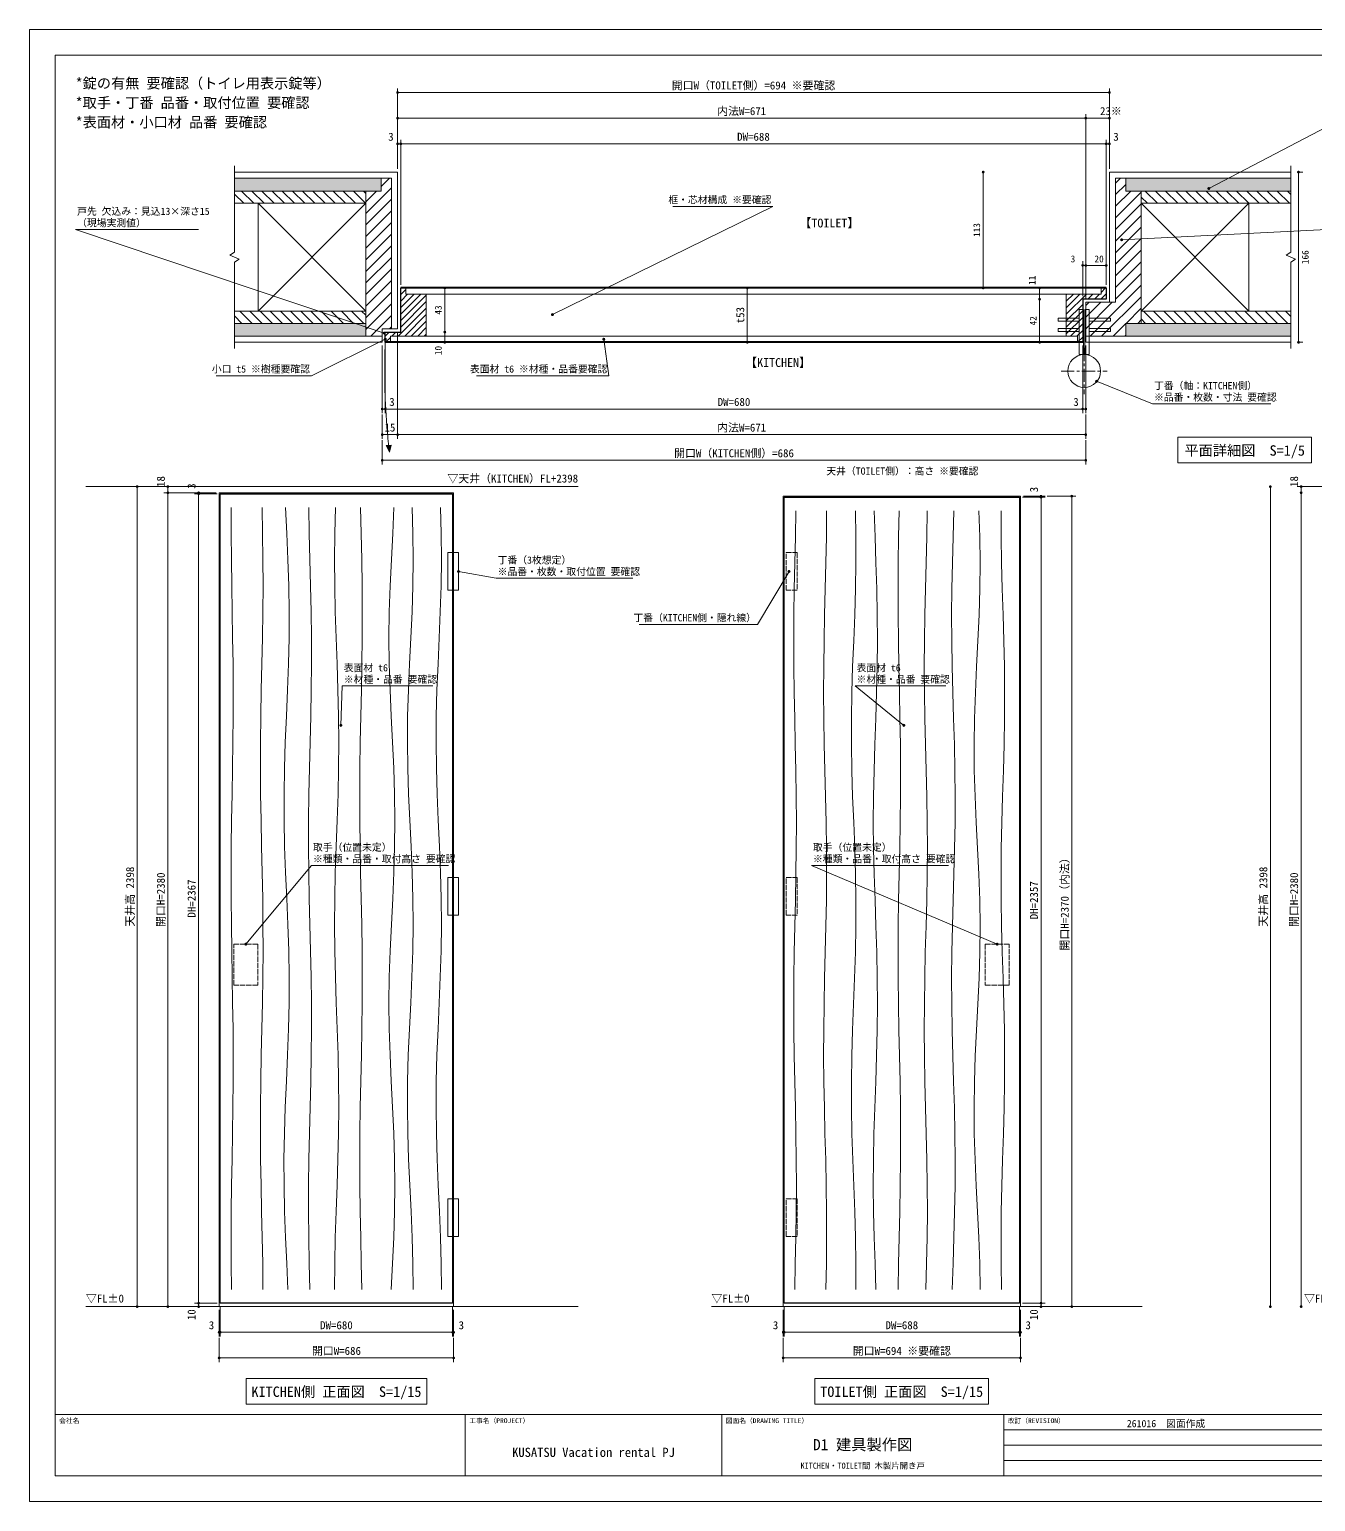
# Model space of a CAD drawing. Header units: millimetres. Extents: x 5 to 415, y 5 to 292.
# Drawn here: x 5 to 255.8, y 5 to 292 of the extents above; entities that cross this region are included whole.
import ezdxf
from ezdxf.enums import TextEntityAlignment as Align

# ---------------------------------------------------------------- set-up
doc = ezdxf.new("R2010")
doc.units = ezdxf.units.MM
doc.linetypes.add('CENTER', pattern=[5.08, 3.175, -0.635, 0.635, -0.635])
doc.linetypes.add('DASHED', pattern=[1.524, 1.27, -0.254])
for name, color, linetype in [('ハッチ', 8, 'Continuous'), ('図名', 7, 'Continuous'), ('図枠', 7, 'Continuous'), ('外形線', 7, 'Continuous'), ('寸法', 7, 'Continuous'), ('文字', 7, 'Continuous'), ('木目', 8, 'Continuous'), ('注記', 7, 'Continuous'), ('細線', 7, 'Continuous'), ('金物', 5, 'Continuous')]:
    doc.layers.add(name, color=color, linetype=linetype)
doc.styles.add('JP', font='msgothic.ttc')

msp = doc.modelspace()

# ---------------------------------------------------------------- hatches: boundary and pattern name
at = {"layer": 'ハッチ', "true_color": 0xe6e6e6}
for points in [[(73.6, 260.5), (45, 260.5), (45, 263), (73.6, 263)], [(251, 260.5), (218.8, 260.5), (218.8, 263), (251, 263)], [(70.6, 232.2), (45, 232.2), (45, 234.7), (70.6, 234.7)], [(251, 232.2), (218.8, 232.2), (218.8, 234.7), (251, 234.7)]]:
    msp.add_hatch(color=7, dxfattribs=at).paths.add_polyline_path(points)
at = {"layer": 'ハッチ', "true_color": 0x969696}
h = msp.add_hatch(dxfattribs=at)
h.set_pattern_fill('ANSI31', scale=0.503937)
h.paths.add_polyline_path([(70.6, 260.5), (70.6, 232.2), (73.8, 232.2), (73.8, 233.6), (75.6, 233.6), (75.6, 263), (73.6, 263), (73.6, 260.5)])
h = msp.add_hatch(dxfattribs=at)
h.set_pattern_fill('ANSI31', scale=0.503937)
h.paths.add_polyline_path([(221.8, 234.7), (218.8, 234.7), (218.8, 232.2), (211, 232.2), (211, 238.8), (216.8, 238.8), (216.8, 263), (218.8, 263), (218.8, 260.5), (221.8, 260.5)])
h = msp.add_hatch(dxfattribs=at)
h.set_pattern_fill('ANSI31', scale=0.440945, angle=-90)
h.paths.add_polyline_path([(70.6, 258.1), (45, 258.1), (45, 260.5), (70.6, 260.5)])
h = msp.add_hatch(dxfattribs=at)
h.set_pattern_fill('ANSI31', scale=0.440945, angle=-90)
h.paths.add_polyline_path([(251, 258.1), (221.8, 258.1), (221.8, 260.5), (251, 260.5)])
at = {"layer": 'ハッチ', "true_color": 0x000000}
h = msp.add_hatch(dxfattribs=at)
h.set_pattern_fill('ANSI31', scale=0.283465)
h.paths.add_polyline_path([(82.4, 232.2), (75.4, 232.2), (75.4, 231), (74.4, 231), (74.4, 233), (77.4, 233), (77.4, 241.6), (78.4, 241.6), (78.4, 240.4), (82.4, 240.4)])
h = msp.add_hatch(dxfattribs=at)
h.set_pattern_fill('ANSI31', scale=0.283465)
h.paths.add_polyline_path([(210.4, 239.4), (210.4, 231), (209.4, 231), (209.4, 232.2), (207.2, 232.2), (207.2, 240.4), (214, 240.4), (214, 241.6), (215, 241.6), (215, 239.4)])
at = {"layer": 'ハッチ', "true_color": 0x969696}
h = msp.add_hatch(dxfattribs=at)
h.set_pattern_fill('ANSI31', scale=0.440945, angle=-90)
h.paths.add_polyline_path([(70.6, 234.7), (45, 234.7), (45, 237.1), (70.6, 237.1)])
h = msp.add_hatch(dxfattribs=at)
h.set_pattern_fill('ANSI31', scale=0.440945, angle=-90)
h.paths.add_polyline_path([(251, 234.7), (221.8, 234.7), (221.8, 237.1), (251, 237.1)])
at = {"layer": 'ハッチ'}
msp.add_hatch(color=7, dxfattribs=at).paths.add_polyline_path([(75.2, 209.61), (74.58, 210.86), (75.53, 210.97)])
at = {"layer": '寸法'}
h = msp.add_hatch(color=7, dxfattribs=at)
edge = h.paths.add_edge_path()
edge.add_arc((76.8, 279.7), 0.28, 0, 360)
h = msp.add_hatch(color=7, dxfattribs=at)
edge = h.paths.add_edge_path()
edge.add_arc((215.6, 279.7), 0.28, 0, 360)
h = msp.add_hatch(color=7, dxfattribs=at)
edge = h.paths.add_edge_path()
edge.add_arc((76.8, 274.7), 0.28, 0, 360)
h = msp.add_hatch(color=7, dxfattribs=at)
edge = h.paths.add_edge_path()
edge.add_arc((211, 274.7), 0.28, 0, 360)
h = msp.add_hatch(color=7, dxfattribs=at)
edge = h.paths.add_edge_path()
edge.add_arc((215.6, 274.7), 0.28, 0, 360)
h = msp.add_hatch(color=7, dxfattribs=at)
edge = h.paths.add_edge_path()
edge.add_arc((76.8, 269.7), 0.28, 0, 360)
h = msp.add_hatch(color=7, dxfattribs=at)
edge = h.paths.add_edge_path()
edge.add_arc((77.4, 269.7), 0.28, 0, 360)
h = msp.add_hatch(color=7, dxfattribs=at)
edge = h.paths.add_edge_path()
edge.add_arc((215, 269.7), 0.28, 0, 360)
h = msp.add_hatch(color=7, dxfattribs=at)
edge = h.paths.add_edge_path()
edge.add_arc((215.6, 269.7), 0.28, 0, 360)
h = msp.add_hatch(color=7, dxfattribs=at)
edge = h.paths.add_edge_path()
edge.add_arc((191, 264.2), 0.28, 0, 360)
h = msp.add_hatch(color=7, dxfattribs=at)
edge = h.paths.add_edge_path()
edge.add_arc((252.5, 264.2), 0.28, 0, 360)
h = msp.add_hatch(color=7, dxfattribs=at)
edge = h.paths.add_edge_path()
edge.add_arc((210.4, 246), 0.28, 0, 360)
h = msp.add_hatch(color=7, dxfattribs=at)
edge = h.paths.add_edge_path()
edge.add_arc((211, 246), 0.28, 0, 360)
h = msp.add_hatch(color=7, dxfattribs=at)
edge = h.paths.add_edge_path()
edge.add_arc((215, 246), 0.28, 0, 360)
h = msp.add_hatch(color=7, dxfattribs=at)
edge = h.paths.add_edge_path()
edge.add_arc((86, 241.6), 0.28, 0, 360)
h = msp.add_hatch(color=7, dxfattribs=at)
edge = h.paths.add_edge_path()
edge.add_arc((145, 241.6), 0.28, 0, 360)
h = msp.add_hatch(color=7, dxfattribs=at)
edge = h.paths.add_edge_path()
edge.add_arc((191, 241.6), 0.28, 0, 360)
h = msp.add_hatch(color=7, dxfattribs=at)
edge = h.paths.add_edge_path()
edge.add_arc((202, 241.6), 0.28, 0, 360)
h = msp.add_hatch(color=7, dxfattribs=at)
edge = h.paths.add_edge_path()
edge.add_arc((202, 239.4), 0.28, 0, 360)
h = msp.add_hatch(color=7, dxfattribs=at)
edge = h.paths.add_edge_path()
edge.add_arc((86, 233), 0.28, 0, 360)
h = msp.add_hatch(color=7, dxfattribs=at)
edge = h.paths.add_edge_path()
edge.add_arc((86, 231), 0.28, 0, 360)
h = msp.add_hatch(color=7, dxfattribs=at)
edge = h.paths.add_edge_path()
edge.add_arc((145, 231), 0.28, 0, 360)
h = msp.add_hatch(color=7, dxfattribs=at)
edge = h.paths.add_edge_path()
edge.add_arc((202, 231), 0.28, 0, 360)
h = msp.add_hatch(color=7, dxfattribs=at)
edge = h.paths.add_edge_path()
edge.add_arc((252.5, 231), 0.28, 0, 360)
h = msp.add_hatch(color=7, dxfattribs=at)
edge = h.paths.add_edge_path()
edge.add_arc((73.8, 218), 0.28, 0, 360)
h = msp.add_hatch(color=7, dxfattribs=at)
edge = h.paths.add_edge_path()
edge.add_arc((74.4, 218), 0.28, 0, 360)
h = msp.add_hatch(color=7, dxfattribs=at)
edge = h.paths.add_edge_path()
edge.add_arc((210.4, 218), 0.28, 0, 360)
h = msp.add_hatch(color=7, dxfattribs=at)
edge = h.paths.add_edge_path()
edge.add_arc((211, 218), 0.28, 0, 360)
h = msp.add_hatch(color=7, dxfattribs=at)
edge = h.paths.add_edge_path()
edge.add_arc((73.8, 213), 0.28, 0, 360)
h = msp.add_hatch(color=7, dxfattribs=at)
edge = h.paths.add_edge_path()
edge.add_arc((76.8, 213), 0.28, 0, 360)
h = msp.add_hatch(color=7, dxfattribs=at)
edge = h.paths.add_edge_path()
edge.add_arc((211, 213), 0.28, 0, 360)
h = msp.add_hatch(color=7, dxfattribs=at)
edge = h.paths.add_edge_path()
edge.add_arc((73.8, 208), 0.28, 0, 360)
h = msp.add_hatch(color=7, dxfattribs=at)
edge = h.paths.add_edge_path()
edge.add_arc((211, 208), 0.28, 0, 360)
h = msp.add_hatch(color=7, dxfattribs=at)
edge = h.paths.add_edge_path()
edge.add_arc((26, 202.87), 0.28, 0, 360)
h = msp.add_hatch(color=7, dxfattribs=at)
edge = h.paths.add_edge_path()
edge.add_arc((32, 202.87), 0.28, 0, 360)
h = msp.add_hatch(color=7, dxfattribs=at)
edge = h.paths.add_edge_path()
edge.add_arc((32, 201.67), 0.28, 0, 360)
h = msp.add_hatch(color=7, dxfattribs=at)
edge = h.paths.add_edge_path()
edge.add_arc((38, 201.67), 0.28, 0, 360)
h = msp.add_hatch(color=7, dxfattribs=at)
edge = h.paths.add_edge_path()
edge.add_arc((38, 201.47), 0.28, 0, 360)
h = msp.add_hatch(color=7, dxfattribs=at)
edge = h.paths.add_edge_path()
edge.add_arc((202.27, 201), 0.28, 0, 360)
h = msp.add_hatch(color=7, dxfattribs=at)
edge = h.paths.add_edge_path()
edge.add_arc((202.27, 200.8), 0.28, 0, 360)
h = msp.add_hatch(color=7, dxfattribs=at)
edge = h.paths.add_edge_path()
edge.add_arc((208.27, 201), 0.28, 0, 360)
h = msp.add_hatch(color=7, dxfattribs=at)
edge = h.paths.add_edge_path()
edge.add_arc((247, 202.87), 0.28, 0, 360)
h = msp.add_hatch(color=7, dxfattribs=at)
edge = h.paths.add_edge_path()
edge.add_arc((253, 202.87), 0.28, 0, 360)
h = msp.add_hatch(color=7, dxfattribs=at)
edge = h.paths.add_edge_path()
edge.add_arc((253, 201.67), 0.28, 0, 360)
h = msp.add_hatch(color=7, dxfattribs=at)
edge = h.paths.add_edge_path()
edge.add_arc((26, 43), 0.28, 0, 360)
h = msp.add_hatch(color=7, dxfattribs=at)
edge = h.paths.add_edge_path()
edge.add_arc((32, 43), 0.28, 0, 360)
h = msp.add_hatch(color=7, dxfattribs=at)
edge = h.paths.add_edge_path()
edge.add_arc((38, 43.67), 0.28, 0, 360)
h = msp.add_hatch(color=7, dxfattribs=at)
edge = h.paths.add_edge_path()
edge.add_arc((38, 43), 0.28, 0, 360)
h = msp.add_hatch(color=7, dxfattribs=at)
edge = h.paths.add_edge_path()
edge.add_arc((202.27, 43.67), 0.28, 0, 360)
h = msp.add_hatch(color=7, dxfattribs=at)
edge = h.paths.add_edge_path()
edge.add_arc((202.27, 43), 0.28, 0, 360)
h = msp.add_hatch(color=7, dxfattribs=at)
edge = h.paths.add_edge_path()
edge.add_arc((208.27, 43), 0.28, 0, 360)
h = msp.add_hatch(color=7, dxfattribs=at)
edge = h.paths.add_edge_path()
edge.add_arc((247, 43), 0.28, 0, 360)
h = msp.add_hatch(color=7, dxfattribs=at)
edge = h.paths.add_edge_path()
edge.add_arc((253, 43), 0.28, 0, 360)
h = msp.add_hatch(color=7, dxfattribs=at)
edge = h.paths.add_edge_path()
edge.add_arc((42, 38), 0.28, 0, 360)
h = msp.add_hatch(color=7, dxfattribs=at)
edge = h.paths.add_edge_path()
edge.add_arc((42.2, 38), 0.28, 0, 360)
h = msp.add_hatch(color=7, dxfattribs=at)
edge = h.paths.add_edge_path()
edge.add_arc((87.53, 38), 0.28, 0, 360)
h = msp.add_hatch(color=7, dxfattribs=at)
edge = h.paths.add_edge_path()
edge.add_arc((87.73, 38), 0.28, 0, 360)
h = msp.add_hatch(color=7, dxfattribs=at)
edge = h.paths.add_edge_path()
edge.add_arc((152, 38), 0.28, 0, 360)
h = msp.add_hatch(color=7, dxfattribs=at)
edge = h.paths.add_edge_path()
edge.add_arc((152.2, 38), 0.28, 0, 360)
h = msp.add_hatch(color=7, dxfattribs=at)
edge = h.paths.add_edge_path()
edge.add_arc((198.07, 38), 0.28, 0, 360)
h = msp.add_hatch(color=7, dxfattribs=at)
edge = h.paths.add_edge_path()
edge.add_arc((198.27, 38), 0.28, 0, 360)
h = msp.add_hatch(color=7, dxfattribs=at)
edge = h.paths.add_edge_path()
edge.add_arc((42, 33), 0.28, 0, 360)
h = msp.add_hatch(color=7, dxfattribs=at)
edge = h.paths.add_edge_path()
edge.add_arc((87.73, 33), 0.28, 0, 360)
h = msp.add_hatch(color=7, dxfattribs=at)
edge = h.paths.add_edge_path()
edge.add_arc((152, 33), 0.28, 0, 360)
h = msp.add_hatch(color=7, dxfattribs=at)
edge = h.paths.add_edge_path()
edge.add_arc((198.27, 33), 0.28, 0, 360)
at = {"layer": '注記'}
h = msp.add_hatch(color=7, dxfattribs=at)
edge = h.paths.add_edge_path()
edge.add_arc((235, 261), 0.3, 0, 360)
h = msp.add_hatch(color=7, dxfattribs=at)
edge = h.paths.add_edge_path()
edge.add_arc((218, 251), 0.3, 0, 360)
h = msp.add_hatch(color=7, dxfattribs=at)
edge = h.paths.add_edge_path()
edge.add_arc((107, 236.4), 0.3, 0, 360)
h = msp.add_hatch(color=7, dxfattribs=at)
edge = h.paths.add_edge_path()
edge.add_arc((74.2, 232.8), 0.3, 0, 360)
h = msp.add_hatch(color=7, dxfattribs=at)
edge = h.paths.add_edge_path()
edge.add_arc((74.4, 231.6), 0.3, 0, 360)
h = msp.add_hatch(color=7, dxfattribs=at)
edge = h.paths.add_edge_path()
edge.add_arc((117, 231.6), 0.3, 0, 360)
at = {"layer": '注記', "true_color": 0x1d1ddd}
h = msp.add_hatch(color=7, dxfattribs=at)
edge = h.paths.add_edge_path()
edge.add_arc((213.1, 223.4), 0.3, 0, 360)
h = msp.add_hatch(color=7, dxfattribs=at)
edge = h.paths.add_edge_path()
edge.add_arc((88.67, 186.33), 0.3, 0, 360)
h = msp.add_hatch(color=7, dxfattribs=at)
edge = h.paths.add_edge_path()
edge.add_arc((153.13, 186.33), 0.3, 0, 360)
at = {"layer": '注記'}
h = msp.add_hatch(color=7, dxfattribs=at)
edge = h.paths.add_edge_path()
edge.add_arc((65.73, 156.33), 0.3, 0, 360)
h = msp.add_hatch(color=7, dxfattribs=at)
edge = h.paths.add_edge_path()
edge.add_arc((175.53, 156.33), 0.3, 0, 360)
at = {"layer": '注記', "true_color": 0x1d1ddd}
h = msp.add_hatch(color=7, dxfattribs=at)
edge = h.paths.add_edge_path()
edge.add_arc((47.2, 113.67), 0.3, 0, 360)
h = msp.add_hatch(color=7, dxfattribs=at)
edge = h.paths.add_edge_path()
edge.add_arc((193.73, 113.67), 0.3, 0, 360)

# ---------------------------------------------------------------- linework, layer by layer
at = {"layer": '図名', "lineweight": 9}
for points in [[(228.95, 212.5), (255.05, 212.5), (255.05, 207.5), (228.95, 207.5)], [(47.27, 29), (82.47, 29), (82.47, 24), (47.27, 24)], [(158.15, 29), (192.05, 29), (192.05, 24), (158.15, 24)]]:
    msp.add_lwpolyline(points, close=True, dxfattribs=at)
at = {"layer": '図枠', "lineweight": 9}
msp.add_lwpolyline([(5, 292), (415, 292), (415, 5), (5, 5)], close=True, dxfattribs=at)
at = {"layer": '図枠', "lineweight": 18}
msp.add_lwpolyline([(10, 287), (410, 287), (410, 10), (10, 10)], close=True, dxfattribs=at)
msp.add_lwpolyline([(10, 22), (410, 22)], dxfattribs=at)
at = {"layer": '図枠', "lineweight": 9}
for points in [[(90, 22), (90, 10)], [(140, 22), (140, 10)], [(195, 22), (195, 10)]]:
    msp.add_lwpolyline(points, dxfattribs=at)
at = {"layer": '図枠', "lineweight": 5}
for points in [[(195, 19), (345, 19)], [(195, 16), (345, 16)], [(195, 13), (345, 13)]]:
    msp.add_lwpolyline(points, dxfattribs=at)
at = {"layer": '外形線', "lineweight": 18}
for points in [[(76.8, 233.6), (75.6, 233.6), (75.6, 263), (45, 263), (45, 264.2), (76.8, 264.2)], [(251, 263), (216.8, 263), (216.8, 238.8), (215.6, 238.8), (215.6, 264.2), (251, 264.2)], [(73.8, 231), (45, 231), (45, 232.2), (73.8, 232.2)], [(251, 231), (211, 231), (211, 232.2), (251, 232.2)]]:
    msp.add_lwpolyline(points, close=True, dxfattribs=at)
at = {"layer": '外形線', "lineweight": 30}
for points in [[(74.4, 231), (74.4, 233), (77.4, 233), (77.4, 241.6), (215, 241.6), (215, 239.4), (210.4, 239.4), (210.4, 231)], [(42.2, 201.47), (87.53, 201.47), (87.53, 43.67), (42.2, 43.67)], [(152.2, 200.8), (198.07, 200.8), (198.07, 43.67), (152.2, 43.67)]]:
    msp.add_lwpolyline(points, close=True, dxfattribs=at)
at = {"layer": '外形線', "lineweight": 40}
for points in [[(215, 241.6), (77.4, 241.6)], [(210.4, 231), (74.4, 231)]]:
    msp.add_lwpolyline(points, dxfattribs=at)
at = {"layer": '外形線', "lineweight": 18}
for points in [[(211, 231), (211, 238.8)], [(73.8, 231), (73.8, 233.6)], [(76.8, 233.6), (73.8, 233.6)], [(87.73, 43), (87.73, 201.67), (42, 201.67), (42, 43)], [(152, 43), (152, 201), (198.27, 201), (198.27, 43)], [(16, 43), (112, 43)], [(138, 43), (222, 43)]]:
    msp.add_lwpolyline(points, dxfattribs=at)
at = {"layer": '寸法', "lineweight": 5}
for points in [[(76.8, 264.8), (76.8, 280.5)], [(76.8, 279.7), (215.6, 279.7)], [(215.6, 264.8), (215.6, 280.5)], [(76.8, 264.8), (76.8, 275.5)], [(76.8, 274.7), (215.6, 274.7)], [(211, 239.4), (211, 275.5)], [(215.6, 264.8), (215.6, 275.5)], [(76.8, 264.8), (76.8, 270.5)], [(77.4, 242.2), (77.4, 270.5)], [(215, 242.2), (215, 270.5)], [(215.6, 264.8), (215.6, 270.5)], [(76.8, 269.7), (215.6, 269.7)], [(191, 264.2), (191, 241.6)], [(252.2, 264.2), (253.3, 264.2)], [(252.5, 264.2), (252.5, 231)], [(210.4, 240), (210.4, 246.8)], [(210.4, 246), (215, 246)], [(211, 239.4), (211, 246.8)], [(215, 242.2), (215, 246.8)], [(86, 241.6), (86, 231)], [(145, 241.6), (145, 231)], [(202, 241.6), (202, 231)], [(76.8, 233), (76.8, 212.2)], [(73.8, 230.4), (73.8, 217.2)], [(74.4, 230.4), (74.4, 217.2)], [(210.4, 230.4), (210.4, 217.2)], [(211, 230.4), (211, 217.2)], [(252.2, 231), (253.3, 231)], [(73.8, 218), (211, 218)], [(73.8, 216.9), (73.8, 212.2)], [(211, 216.9), (211, 212.2)], [(73.8, 213), (211, 213)], [(73.8, 211.9), (73.8, 207.2)], [(211, 211.9), (211, 207.2)], [(73.8, 208), (211, 208)], [(26, 202.87), (26, 43)], [(38, 201.67), (31.2, 201.67)], [(32, 202.87), (32, 43)], [(41.4, 201.67), (37.2, 201.67)], [(41.6, 201.47), (37.2, 201.47)], [(38, 201.67), (38, 43)], [(198.87, 201), (203.07, 201)], [(202.27, 201), (202.27, 43)], [(203.47, 201), (209.07, 201)], [(208.27, 201), (208.27, 43)], [(247, 202.87), (247, 43)], [(261.4, 202.87), (252.2, 202.87)], [(253, 202.87), (253, 43)], [(198.67, 200.8), (203.07, 200.8)], [(41.6, 43.67), (37.2, 43.67)], [(42.2, 43.07), (42.2, 37.2)], [(87.53, 43.07), (87.53, 37.2)], [(152.2, 43.07), (152.2, 37.2)], [(198.07, 43.07), (198.07, 37.2)], [(198.67, 43.67), (203.07, 43.67)], [(42, 42.4), (42, 37.2)], [(87.73, 42.4), (87.73, 37.2)], [(152, 42.4), (152, 37.2)], [(198.27, 42.4), (198.27, 37.2)], [(42, 38), (87.73, 38)], [(152, 38), (198.27, 38)], [(42, 36.9), (42, 32.2)], [(87.73, 36.9), (87.73, 32.2)], [(152, 36.9), (152, 32.2)], [(198.27, 36.9), (198.27, 32.2)], [(42, 33), (87.73, 33)], [(152, 33), (198.27, 33)]]:
    msp.add_lwpolyline(points, dxfattribs=at)
at = {"layer": '木目', "lineweight": 5, "true_color": 0xc8c8c8}
for points in [[(44.39, 46.33), (44.34, 51.42), (44.33, 56.5), (44.36, 61.58), (44.43, 66.66), (44.51, 71.74), (44.6, 76.83), (44.68, 81.91), (44.72, 86.99), (44.73, 92.07), (44.7, 97.16), (44.63, 102.24), (44.55, 107.32), (44.46, 112.4), (44.38, 117.48), (44.34, 122.57), (44.33, 127.65), (44.36, 132.73), (44.43, 137.81), (44.51, 142.9), (44.6, 147.98), (44.68, 153.06), (44.72, 158.14), (44.73, 163.22), (44.7, 168.31), (44.63, 173.39), (44.54, 178.47), (44.46, 183.55), (44.38, 188.64), (44.34, 193.72), (44.33, 198.8)], [(50.54, 46.33), (50.49, 51.42), (50.39, 56.5), (50.28, 61.58), (50.17, 66.66), (50.09, 71.74), (50.05, 76.83), (50.06, 81.91), (50.11, 86.99), (50.21, 92.07), (50.32, 97.16), (50.43, 102.24), (50.51, 107.32), (50.55, 112.4), (50.54, 117.48), (50.49, 122.57), (50.39, 127.65), (50.28, 132.73), (50.17, 137.81), (50.09, 142.9), (50.05, 147.98), (50.06, 153.06), (50.12, 158.14), (50.21, 163.22), (50.33, 168.31), (50.43, 173.39), (50.51, 178.47), (50.55, 183.55), (50.54, 188.64), (50.48, 193.72), (50.39, 198.8)], [(55.4, 46.33), (55.19, 51.42), (54.96, 56.5), (54.77, 61.58), (54.66, 66.66), (54.64, 71.74), (54.73, 76.83), (54.89, 81.91), (55.11, 86.99), (55.33, 92.07), (55.52, 97.16), (55.63, 102.24), (55.65, 107.32), (55.56, 112.4), (55.39, 117.48), (55.18, 122.57), (54.95, 127.65), (54.77, 132.73), (54.66, 137.81), (54.65, 142.9), (54.73, 147.98), (54.9, 153.06), (55.12, 158.14), (55.34, 163.22), (55.52, 168.31), (55.63, 173.39), (55.64, 178.47), (55.56, 183.55), (55.39, 188.64), (55.17, 193.72), (54.95, 198.8)], [(59.69, 46.33), (59.57, 51.42), (59.47, 56.5), (59.43, 61.58), (59.44, 66.66), (59.5, 71.74), (59.61, 76.83), (59.74, 81.91), (59.86, 86.99), (59.95, 92.07), (60, 97.16), (59.98, 102.24), (59.92, 107.32), (59.81, 112.4), (59.68, 117.48), (59.56, 122.57), (59.47, 127.65), (59.43, 132.73), (59.44, 137.81), (59.51, 142.9), (59.62, 147.98), (59.74, 153.06), (59.86, 158.14), (59.95, 163.22), (60, 168.31), (59.98, 173.39), (59.91, 178.47), (59.81, 183.55), (59.68, 188.64), (59.56, 193.72), (59.47, 198.8)], [(64.5, 46.33), (64.54, 51.42), (64.65, 56.5), (64.82, 61.58), (65, 66.66), (65.17, 71.74), (65.29, 76.83), (65.33, 81.91), (65.29, 86.99), (65.18, 92.07), (65.01, 97.16), (64.83, 102.24), (64.66, 107.32), (64.54, 112.4), (64.5, 117.48), (64.54, 122.57), (64.65, 127.65), (64.82, 132.73), (65.01, 137.81), (65.18, 142.9), (65.29, 147.98), (65.33, 153.06), (65.29, 158.14), (65.17, 163.22), (65.01, 168.31), (64.82, 173.39), (64.65, 178.47), (64.54, 183.55), (64.5, 188.64), (64.54, 193.72), (64.66, 198.8)], [(69.81, 46.33), (69.71, 51.42), (69.6, 56.5), (69.5, 61.58), (69.44, 66.66), (69.42, 71.74), (69.45, 76.83), (69.52, 81.91), (69.62, 86.99), (69.73, 92.07), (69.83, 97.16), (69.89, 102.24), (69.91, 107.32), (69.88, 112.4), (69.81, 117.48), (69.7, 122.57), (69.59, 127.65), (69.5, 132.73), (69.44, 137.81), (69.42, 142.9), (69.45, 147.98), (69.53, 153.06), (69.63, 158.14), (69.74, 163.22), (69.83, 168.31), (69.89, 173.39), (69.91, 178.47), (69.88, 183.55), (69.8, 188.64), (69.7, 193.72), (69.59, 198.8)], [(75.57, 46.33), (75.83, 51.42), (76.06, 56.5), (76.22, 61.58), (76.27, 66.66), (76.21, 71.74), (76.05, 76.83), (75.81, 81.91), (75.56, 86.99), (75.33, 92.07), (75.17, 97.16), (75.12, 102.24), (75.18, 107.32), (75.34, 112.4), (75.58, 117.48), (75.84, 122.57), (76.07, 127.65), (76.22, 132.73), (76.27, 137.81), (76.21, 142.9), (76.04, 147.98), (75.8, 153.06), (75.55, 158.14), (75.32, 163.22), (75.17, 168.31), (75.12, 173.39), (75.18, 178.47), (75.35, 183.55), (75.59, 188.64), (75.85, 193.72), (76.07, 198.8)], [(79.84, 46.33), (79.8, 51.42), (79.65, 56.5), (79.43, 61.58), (79.18, 66.66), (78.94, 71.74), (78.77, 76.83), (78.7, 81.91), (78.74, 86.99), (78.89, 92.07), (79.11, 97.16), (79.37, 102.24), (79.6, 107.32), (79.77, 112.4), (79.84, 117.48), (79.79, 122.57), (79.64, 127.65), (79.42, 132.73), (79.17, 137.81), (78.93, 142.9), (78.77, 147.98), (78.7, 153.06), (78.75, 158.14), (78.9, 163.22), (79.12, 168.31), (79.38, 173.39), (79.61, 178.47), (79.77, 183.55), (79.84, 188.64), (79.79, 193.72), (79.64, 198.8)], [(85.34, 46.33), (85.3, 51.42), (85.16, 56.5), (84.96, 61.58), (84.73, 66.66), (84.51, 71.74), (84.36, 76.83), (84.3, 81.91), (84.34, 86.99), (84.48, 92.07), (84.68, 97.16), (84.91, 102.24), (85.12, 107.32), (85.28, 112.4), (85.34, 117.48), (85.29, 122.57), (85.16, 127.65), (84.95, 132.73), (84.72, 137.81), (84.51, 142.9), (84.36, 147.98), (84.3, 153.06), (84.35, 158.14), (84.48, 163.22), (84.69, 168.31), (84.92, 173.39), (85.13, 178.47), (85.28, 183.55), (85.34, 188.64), (85.29, 193.72), (85.15, 198.8)], [(154.25, 46.33), (154.36, 51.39), (154.46, 56.45), (154.54, 61.51), (154.56, 66.57), (154.54, 71.63), (154.47, 76.69), (154.37, 81.75), (154.26, 86.81), (154.16, 91.87), (154.09, 96.93), (154.06, 101.99), (154.09, 107.05), (154.15, 112.11), (154.26, 117.17), (154.37, 122.23), (154.47, 127.29), (154.54, 132.35), (154.56, 137.41), (154.54, 142.47), (154.47, 147.53), (154.36, 152.59), (154.25, 157.65), (154.15, 162.71), (154.08, 167.77), (154.06, 172.83), (154.09, 177.89), (154.16, 182.95), (154.26, 188.01), (154.37, 193.07), (154.47, 198.13)], [(160.32, 46.33), (160.42, 51.39), (160.47, 56.45), (160.46, 61.51), (160.39, 66.57), (160.28, 71.63), (160.14, 76.69), (160.02, 81.75), (159.92, 86.81), (159.88, 91.87), (159.89, 96.93), (159.96, 101.99), (160.07, 107.05), (160.2, 112.11), (160.33, 117.17), (160.42, 122.23), (160.47, 127.29), (160.45, 132.35), (160.38, 137.41), (160.27, 142.47), (160.14, 147.53), (160.01, 152.59), (159.92, 157.65), (159.88, 162.71), (159.89, 167.77), (159.96, 172.83), (160.07, 177.89), (160.21, 182.95), (160.33, 188.01), (160.43, 193.07), (160.47, 198.13)], [(166.18, 46.33), (166.19, 51.39), (166.1, 56.45), (165.95, 61.51), (165.75, 66.57), (165.55, 71.63), (165.39, 76.69), (165.3, 81.75), (165.29, 86.81), (165.38, 91.87), (165.53, 96.93), (165.73, 101.99), (165.93, 107.05), (166.09, 112.11), (166.18, 117.17), (166.19, 122.23), (166.1, 127.29), (165.94, 132.35), (165.74, 137.41), (165.54, 142.47), (165.38, 147.53), (165.29, 152.59), (165.29, 157.65), (165.38, 162.71), (165.54, 167.77), (165.74, 172.83), (165.94, 177.89), (166.1, 182.95), (166.18, 188.01), (166.18, 193.07), (166.1, 198.13)], [(170.09, 46.33), (169.91, 51.39), (169.75, 56.45), (169.63, 61.51), (169.57, 66.57), (169.6, 71.63), (169.7, 76.69), (169.86, 81.75), (170.04, 86.81), (170.2, 91.87), (170.32, 96.93), (170.37, 101.99), (170.34, 107.05), (170.24, 112.11), (170.08, 117.17), (169.9, 122.23), (169.74, 127.29), (169.62, 132.35), (169.57, 137.41), (169.61, 142.47), (169.71, 147.53), (169.87, 152.59), (170.04, 157.65), (170.21, 162.71), (170.32, 167.77), (170.37, 172.83), (170.34, 177.89), (170.23, 182.95), (170.07, 188.01), (169.9, 193.07), (169.73, 198.13)], [(174.43, 46.33), (174.5, 51.39), (174.6, 56.45), (174.71, 61.51), (174.8, 66.57), (174.86, 71.63), (174.88, 76.69), (174.85, 81.75), (174.78, 86.81), (174.68, 91.87), (174.57, 96.93), (174.48, 101.99), (174.42, 107.05), (174.41, 112.11), (174.44, 117.17), (174.51, 122.23), (174.61, 127.29), (174.71, 132.35), (174.8, 137.41), (174.86, 142.47), (174.88, 147.53), (174.84, 152.59), (174.77, 157.65), (174.67, 162.71), (174.57, 167.77), (174.48, 172.83), (174.42, 177.89), (174.41, 182.95), (174.44, 188.01), (174.51, 193.07), (174.61, 198.13)], [(179.84, 46.33), (179.97, 51.39), (180.07, 56.45), (180.11, 61.51), (180.09, 66.57), (180.02, 71.63), (179.9, 76.69), (179.76, 81.75), (179.64, 86.81), (179.54, 91.87), (179.5, 96.93), (179.52, 101.99), (179.59, 107.05), (179.71, 112.11), (179.85, 117.17), (179.98, 122.23), (180.07, 127.29), (180.11, 132.35), (180.09, 137.41), (180.01, 142.47), (179.89, 147.53), (179.76, 152.59), (179.63, 157.65), (179.54, 162.71), (179.5, 167.77), (179.52, 172.83), (179.6, 177.89), (179.72, 182.95), (179.85, 188.01), (179.98, 193.07), (180.07, 198.13)], [(184.97, 46.33), (185.12, 51.39), (185.28, 56.45), (185.41, 61.51), (185.5, 66.57), (185.53, 71.63), (185.48, 76.69), (185.38, 81.75), (185.23, 86.81), (185.08, 91.87), (184.94, 96.93), (184.85, 101.99), (184.83, 107.05), (184.87, 112.11), (184.98, 117.17), (185.13, 122.23), (185.28, 127.29), (185.42, 132.35), (185.51, 137.41), (185.53, 142.47), (185.48, 147.53), (185.37, 152.59), (185.23, 157.65), (185.07, 162.71), (184.94, 167.77), (184.85, 172.83), (184.83, 177.89), (184.88, 182.95), (184.98, 188.01), (185.13, 193.07), (185.29, 198.13)], [(190.4, 46.33), (190.33, 51.39), (190.15, 56.45), (189.9, 61.51), (189.64, 66.57), (189.41, 71.63), (189.25, 76.69), (189.21, 81.75), (189.28, 86.81), (189.46, 91.87), (189.71, 96.93), (189.97, 101.99), (190.21, 107.05), (190.36, 112.11), (190.4, 117.17), (190.32, 122.23), (190.14, 127.29), (189.89, 132.35), (189.63, 137.41), (189.4, 142.47), (189.25, 147.53), (189.21, 152.59), (189.29, 157.65), (189.47, 162.71), (189.72, 167.77), (189.98, 172.83), (190.21, 177.89), (190.36, 182.95), (190.4, 188.01), (190.32, 193.07), (190.13, 198.13)], [(194.58, 46.33), (194.49, 51.39), (194.47, 56.45), (194.52, 61.51), (194.62, 66.57), (194.77, 71.63), (194.93, 76.69), (195.06, 81.75), (195.15, 86.81), (195.17, 91.87), (195.12, 96.93), (195.01, 101.99), (194.86, 107.05), (194.71, 112.11), (194.58, 117.17), (194.49, 122.23), (194.47, 127.29), (194.52, 132.35), (194.63, 137.41), (194.78, 142.47), (194.93, 147.53), (195.07, 152.59), (195.15, 157.65), (195.17, 162.71), (195.12, 167.77), (195.01, 172.83), (194.86, 177.89), (194.7, 182.95), (194.57, 188.01), (194.49, 193.07), (194.47, 198.13)]]:
    msp.add_lwpolyline(points, dxfattribs=at)
at = {"layer": '注記', "lineweight": 5}
for points in [[(235, 261), (258, 273)], [(107, 236.4), (150, 257.5)], [(150, 257.5), (130.5, 257.5)], [(74.2, 232.8), (14, 253)], [(14, 253), (38, 253)], [(218, 251), (258, 253)], [(74.4, 231.6), (60, 224.5)], [(117, 231.6), (118, 224.5)], [(60, 224.5), (41.4, 224.5)], [(118, 224.5), (92.2, 224.5)], [(65.73, 156.33), (66, 164)], [(66, 164), (83.7, 164)], [(175.53, 156.33), (166, 164)], [(166, 164), (183.7, 164)]]:
    msp.add_lwpolyline(points, dxfattribs=at)
at = {"layer": '注記', "lineweight": 5, "true_color": 0x1d1ddd}
for points in [[(213.1, 223.4), (224, 219)], [(224, 219), (247.1, 219)], [(88.67, 186.33), (96, 185)], [(96, 185), (122.7, 185)], [(153.13, 186.33), (147, 176)], [(147, 176), (123.9, 176)], [(47.2, 113.67), (60, 129)], [(60, 129), (86.7, 129)], [(193.73, 113.67), (157.5, 129)], [(157.5, 129), (184.2, 129)]]:
    msp.add_lwpolyline(points, dxfattribs=at)
at = {"layer": '細線', "lineweight": 9}
for points in [[(45, 265.4), (45, 248.6), (44.1, 248), (45.9, 247.2), (45, 246.6), (45, 229.8)], [(251, 265.4), (251, 248.6), (250.1, 248), (251.9, 247.2), (251, 246.6), (251, 229.8)], [(70.6, 237.1), (49.6, 258.1)], [(70.6, 258.1), (49.6, 237.1)], [(242.8, 237.1), (221.8, 258.1)], [(242.8, 258.1), (221.8, 237.1)], [(214, 240.4), (78.4, 240.4)], [(209.4, 232.2), (75.4, 232.2)], [(16, 202.87), (112, 202.87)]]:
    msp.add_lwpolyline(points, dxfattribs=at)
for points in [[(73.6, 260.5), (45, 260.5), (45, 263), (73.6, 263)], [(70.6, 260.5), (70.6, 232.2), (73.8, 232.2), (73.8, 233.6), (75.6, 233.6), (75.6, 263), (73.6, 263), (73.6, 260.5)], [(221.8, 234.7), (218.8, 234.7), (218.8, 232.2), (211, 232.2), (211, 238.8), (216.8, 238.8), (216.8, 263), (218.8, 263), (218.8, 260.5), (221.8, 260.5)], [(251, 260.5), (218.8, 260.5), (218.8, 263), (251, 263)], [(70.6, 258.1), (45, 258.1), (45, 260.5), (70.6, 260.5)], [(251, 258.1), (221.8, 258.1), (221.8, 260.5), (251, 260.5)], [(70.6, 237.1), (49.6, 237.1), (49.6, 258.1), (70.6, 258.1)], [(242.8, 237.1), (221.8, 237.1), (221.8, 258.1), (242.8, 258.1)], [(70.6, 234.7), (45, 234.7), (45, 237.1), (70.6, 237.1)], [(251, 234.7), (221.8, 234.7), (221.8, 237.1), (251, 237.1)], [(70.6, 232.2), (45, 232.2), (45, 234.7), (70.6, 234.7)], [(251, 232.2), (218.8, 232.2), (218.8, 234.7), (251, 234.7)]]:
    msp.add_lwpolyline(points, close=True, dxfattribs=at)
at = {"layer": '細線', "lineweight": 5}
for points in [[(78.4, 240.4), (78.4, 241.6)], [(214, 240.4), (214, 241.6)], [(82.4, 232.2), (82.4, 240.4)], [(207.2, 232.2), (207.2, 240.4)], [(75.4, 231), (75.4, 232.2)], [(209.4, 231), (209.4, 232.2)]]:
    msp.add_lwpolyline(points, dxfattribs=at)
at = {"layer": '細線', "linetype": 'DASHED', "lineweight": 5, "ltscale": 1.2}
msp.add_lwpolyline([(74.4, 231), (74.38, 230.46), (74.36, 229.93), (74.34, 229.39), (74.33, 228.86), (74.32, 228.32), (74.31, 227.79), (74.3, 227.25), (74.29, 226.72), (74.29, 226.18), (74.29, 225.64), (74.29, 225.11), (74.29, 224.57), (74.29, 224.04), (74.3, 223.5), (74.31, 222.97), (74.32, 222.43), (74.33, 221.9), (74.34, 221.36), (74.36, 220.82), (74.38, 220.29), (74.4, 219.75), (74.43, 219.22), (74.45, 218.68), (74.48, 218.15), (74.51, 217.61), (74.54, 217.08), (74.57, 216.54), (74.61, 216.01), (74.65, 215.48), (74.69, 214.94), (74.73, 214.41), (74.77, 213.87), (74.82, 213.34), (74.87, 212.81), (74.92, 212.27), (74.97, 211.74), (75.03, 211.21), (75.08, 210.67), (75.14, 210.14), (75.2, 209.61)], dxfattribs=at)
at = {"layer": '細線', "lineweight": 5}
msp.add_lwpolyline([(75.2, 209.61), (74.58, 210.86), (75.53, 210.97)], close=True, dxfattribs=at)
at = {"layer": '金物', "lineweight": 5, "true_color": 0x1d1ddd}
for points in [[(209.74, 235.1), (205.6, 235.1), (205.6, 235.7), (209.74, 235.7)], [(210.54, 228.6), (209.74, 228.6), (209.74, 237.4), (210.54, 237.4)], [(211.66, 228.6), (210.84, 228.6), (210.84, 237.4), (211.66, 237.4)], [(215.8, 235.1), (211.66, 235.1), (211.66, 235.7), (215.8, 235.7)], [(209.74, 233.1), (205.6, 233.1), (205.6, 233.7), (209.74, 233.7)], [(215.8, 233.1), (211.66, 233.1), (211.66, 233.7), (215.8, 233.7)]]:
    msp.add_lwpolyline(points, close=True, dxfattribs=at)
at = {"layer": '金物', "linetype": 'CENTER', "lineweight": 5, "ltscale": 0.8, "true_color": 0x1d1ddd}
for points in [[(210.7, 229.9), (210.7, 220.9)], [(206.2, 225.4), (215.2, 225.4)]]:
    msp.add_lwpolyline(points, dxfattribs=at)
at = {"layer": '金物', "lineweight": 9, "true_color": 0x1d1ddd}
for points in [[(86.57, 190), (88.7, 190), (88.7, 182.67), (86.57, 182.67)], [(86.57, 126.67), (88.7, 126.67), (88.7, 119.33), (86.57, 119.33)], [(86.57, 64), (88.7, 64), (88.7, 56.67), (86.57, 56.67)]]:
    msp.add_lwpolyline(points, close=True, dxfattribs=at)
at = {"layer": '金物', "linetype": 'DASHED', "lineweight": 9, "ltscale": 0.8, "true_color": 0x1d1ddd}
for points in [[(152.57, 190), (154.7, 190), (154.7, 182.67), (152.57, 182.67)], [(152.57, 126.67), (154.7, 126.67), (154.7, 119.33), (152.57, 119.33)], [(44.87, 113.67), (49.53, 113.67), (49.53, 105.67), (44.87, 105.67)], [(196.07, 113.67), (191.4, 113.67), (191.4, 105.67), (196.07, 105.67)], [(152.57, 64), (154.7, 64), (154.7, 56.67), (152.57, 56.67)]]:
    msp.add_lwpolyline(points, close=True, dxfattribs=at)
at = {"layer": '金物', "lineweight": 9, "true_color": 0x1d1ddd}
msp.add_circle((210.7, 225.4), 3.2, dxfattribs=at)

# ---------------------------------------------------------------- texts
at = {"layer": '図名', "style": 'JP'}
for s, p in [('平面詳細図\u3000S=1/5', (242, 208.9)), ('KITCHEN側 正面図\u3000S=1/15', (64.87, 25.4)), ('TOILET側 正面図\u3000S=1/15', (175.1, 25.4))]:
    msp.add_text(s, height=2.028, dxfattribs=at).set_placement(p, align=Align.CENTER)
at = {"layer": '図枠', "true_color": 0x555555, "style": 'JP'}
for s, p in [('会社名', (10.8, 20.3)), ('工事名（PROJECT）', (90.8, 20.3)), ('図面名（DRAWING TITLE）', (140.8, 20.3)), ('改訂（REVISION）', (195.8, 20.3))]:
    msp.add_text(s, height=0.936, dxfattribs=at).set_placement(p)
at = {"layer": '寸法', "true_color": 0xd81e1e, "style": 'JP'}
for s, p in [('開口W（TOILET側）=694 ※要確認', (146.2, 280.3)), ('23※', (215.9, 275.3)), ('開口W=694 ※要確認', (175.13, 33.6))]:
    msp.add_text(s, height=1.56, dxfattribs=at).set_placement(p, align=Align.CENTER)
at = {"layer": '寸法', "style": 'JP'}
for s, height, p in [('内法W=671', 1.56, (143.9, 275.3)), ('3', 1.56, (75.5, 270.3)), ('DW=688', 1.56, (146.2, 270.3)), ('3', 1.56, (216.9, 270.3)), ('3', 1.33, (208.5, 246.6)), ('20', 1.326, (213.6, 246.6)), ('3', 1.56, (75.7, 218.6)), ('DW=680', 1.56, (142.4, 218.6)), ('3', 1.56, (209.1, 218.6)), ('内法W=671', 1.56, (143.9, 213.6)), ('15', 1.56, (75.3, 213.6)), ('開口W（KITCHEN側）=686', 1.56, (142.4, 208.6)), ('3', 1.56, (40.5, 38.6)), ('DW=680', 1.56, (64.87, 38.6)), ('3', 1.56, (89.23, 38.6)), ('3', 1.56, (150.5, 38.6)), ('DW=688', 1.56, (175.13, 38.6)), ('3', 1.56, (199.77, 38.6)), ('開口W=686', 1.56, (64.87, 33.6))]:
    msp.add_text(s, height=height, dxfattribs=at).set_placement(p, align=Align.CENTER)
for s, height, p in [('113', 1.326, (190.4, 252.9)), ('166', 1.326, (254.46, 247.6)), ('11', 1.326, (201.2, 243.1)), ('43', 1.326, (85.4, 237.3)), ('t53', 1.56, (144.4, 236.3)), ('42', 1.326, (201.4, 235.2)), ('10', 1.326, (85.4, 229.4)), ('18', 1.56, (31.4, 203.87)), ('18', 1.56, (252.4, 203.87)), ('3', 1.56, (37.4, 202.97)), ('3', 1.56, (201.67, 202.3)), ('開口H=2370（内法）', 1.56, (207.67, 122)), ('天井高 2398', 1.56, (25.4, 122.93)), ('開口H=2380', 1.56, (31.4, 122.33)), ('天井高 2398', 1.56, (246.4, 122.93)), ('開口H=2380', 1.56, (252.4, 122.33)), ('DH=2367', 1.56, (37.4, 122.57)), ('DH=2357', 1.56, (201.67, 122.23)), ('10', 1.56, (37.4, 41.43)), ('10', 1.56, (201.67, 41.43))]:
    msp.add_text(s, height=height, rotation=90, dxfattribs=at).set_placement(p, align=Align.CENTER)
at = {"layer": '文字', "true_color": 0xd81e1e, "style": 'JP'}
for s, p in [('*錠の有無 要確認（トイレ用表示錠等）', (14, 280.5)), ('*取手・丁番 品番・取付位置 要確認', (14, 276.7)), ('*表面材・小口材 品番 要確認', (14, 272.9))]:
    msp.add_text(s, height=2.028, dxfattribs=at).set_placement(p)
at = {"layer": '文字', "style": 'JP'}
for s, height, p in [('【TOILET】', 1.716, (161, 253.4)), ('【KITCHEN】', 1.716, (151, 226.2)), ('D1 建具製作図', 2.184, (167.5, 15)), ('KUSATSU Vacation rental PJ', 1.794, (115, 13.7)), ('KITCHEN・TOILET間 木製片開き戸', 1.17, (167.5, 11.4))]:
    msp.add_text(s, height=height, dxfattribs=at).set_placement(p, align=Align.CENTER)
at = {"layer": '文字', "true_color": 0xd81e1e, "style": 'JP'}
msp.add_text('天井（TOILET側）：高さ ※要確認', height=1.404, dxfattribs=at).set_placement((175.23, 205.2), align=Align.CENTER)
at = {"layer": '文字', "style": 'JP'}
for s, p in [('▽天井（KITCHEN）FL+2398', (112, 203.67)), ('▽FL±0', (261, 43.8))]:
    msp.add_text(s, height=1.56, dxfattribs=at).set_placement(p, align=Align.RIGHT)
for s, height, p in [('▽FL±0', 1.56, (16, 43.8)), ('▽FL±0', 1.56, (138, 43.8)), ('261016\u3000図面作成', 1.404, (219, 19.5))]:
    msp.add_text(s, height=height, dxfattribs=at).set_placement(p)
at = {"layer": '注記', "true_color": 0xd81e1e, "style": 'JP'}
for s, p in [('框・芯材構成 ※要確認', (149.7, 258.1)), ('小口 t5 ※樹種要確認', (59.7, 225.1)), ('表面材 t6 ※材種・品番要確認', (117.7, 225.1))]:
    msp.add_text(s, height=1.404, dxfattribs=at).set_placement(p, align=Align.RIGHT)
at = {"layer": '注記', "style": 'JP'}
for s, p in [('戸先 欠込み：見込13×深さ15', (14.3, 255.85)), ('（現場実測値）', (14.3, 253.6)), ('表面材 t6', (66.3, 166.85)), ('表面材 t6', (166.3, 166.85))]:
    msp.add_text(s, height=1.404, dxfattribs=at).set_placement(p)
at = {"layer": '注記', "true_color": 0x1d1ddd, "style": 'JP'}
for s, p in [('丁番（軸：KITCHEN側）', (224.3, 221.85)), ('※品番・枚数・寸法 要確認', (224.3, 219.6)), ('丁番（3枚想定）', (96.3, 187.85)), ('※品番・枚数・取付位置 要確認', (96.3, 185.6)), ('取手（位置未定）', (60.3, 131.85)), ('取手（位置未定）', (157.8, 131.85)), ('※種類・品番・取付高さ 要確認', (60.3, 129.6)), ('※種類・品番・取付高さ 要確認', (157.8, 129.6))]:
    msp.add_text(s, height=1.404, dxfattribs=at).set_placement(p)
msp.add_text('丁番（KITCHEN側・隠れ線）', height=1.404, dxfattribs=at).set_placement((146.7, 176.6), align=Align.RIGHT)
at = {"layer": '注記', "true_color": 0xd81e1e, "style": 'JP'}
for p in [(66.3, 164.6), (166.3, 164.6)]:
    msp.add_text('※材種・品番 要確認', height=1.404, dxfattribs=at).set_placement(p)

doc.saveas('drawing.dxf')
